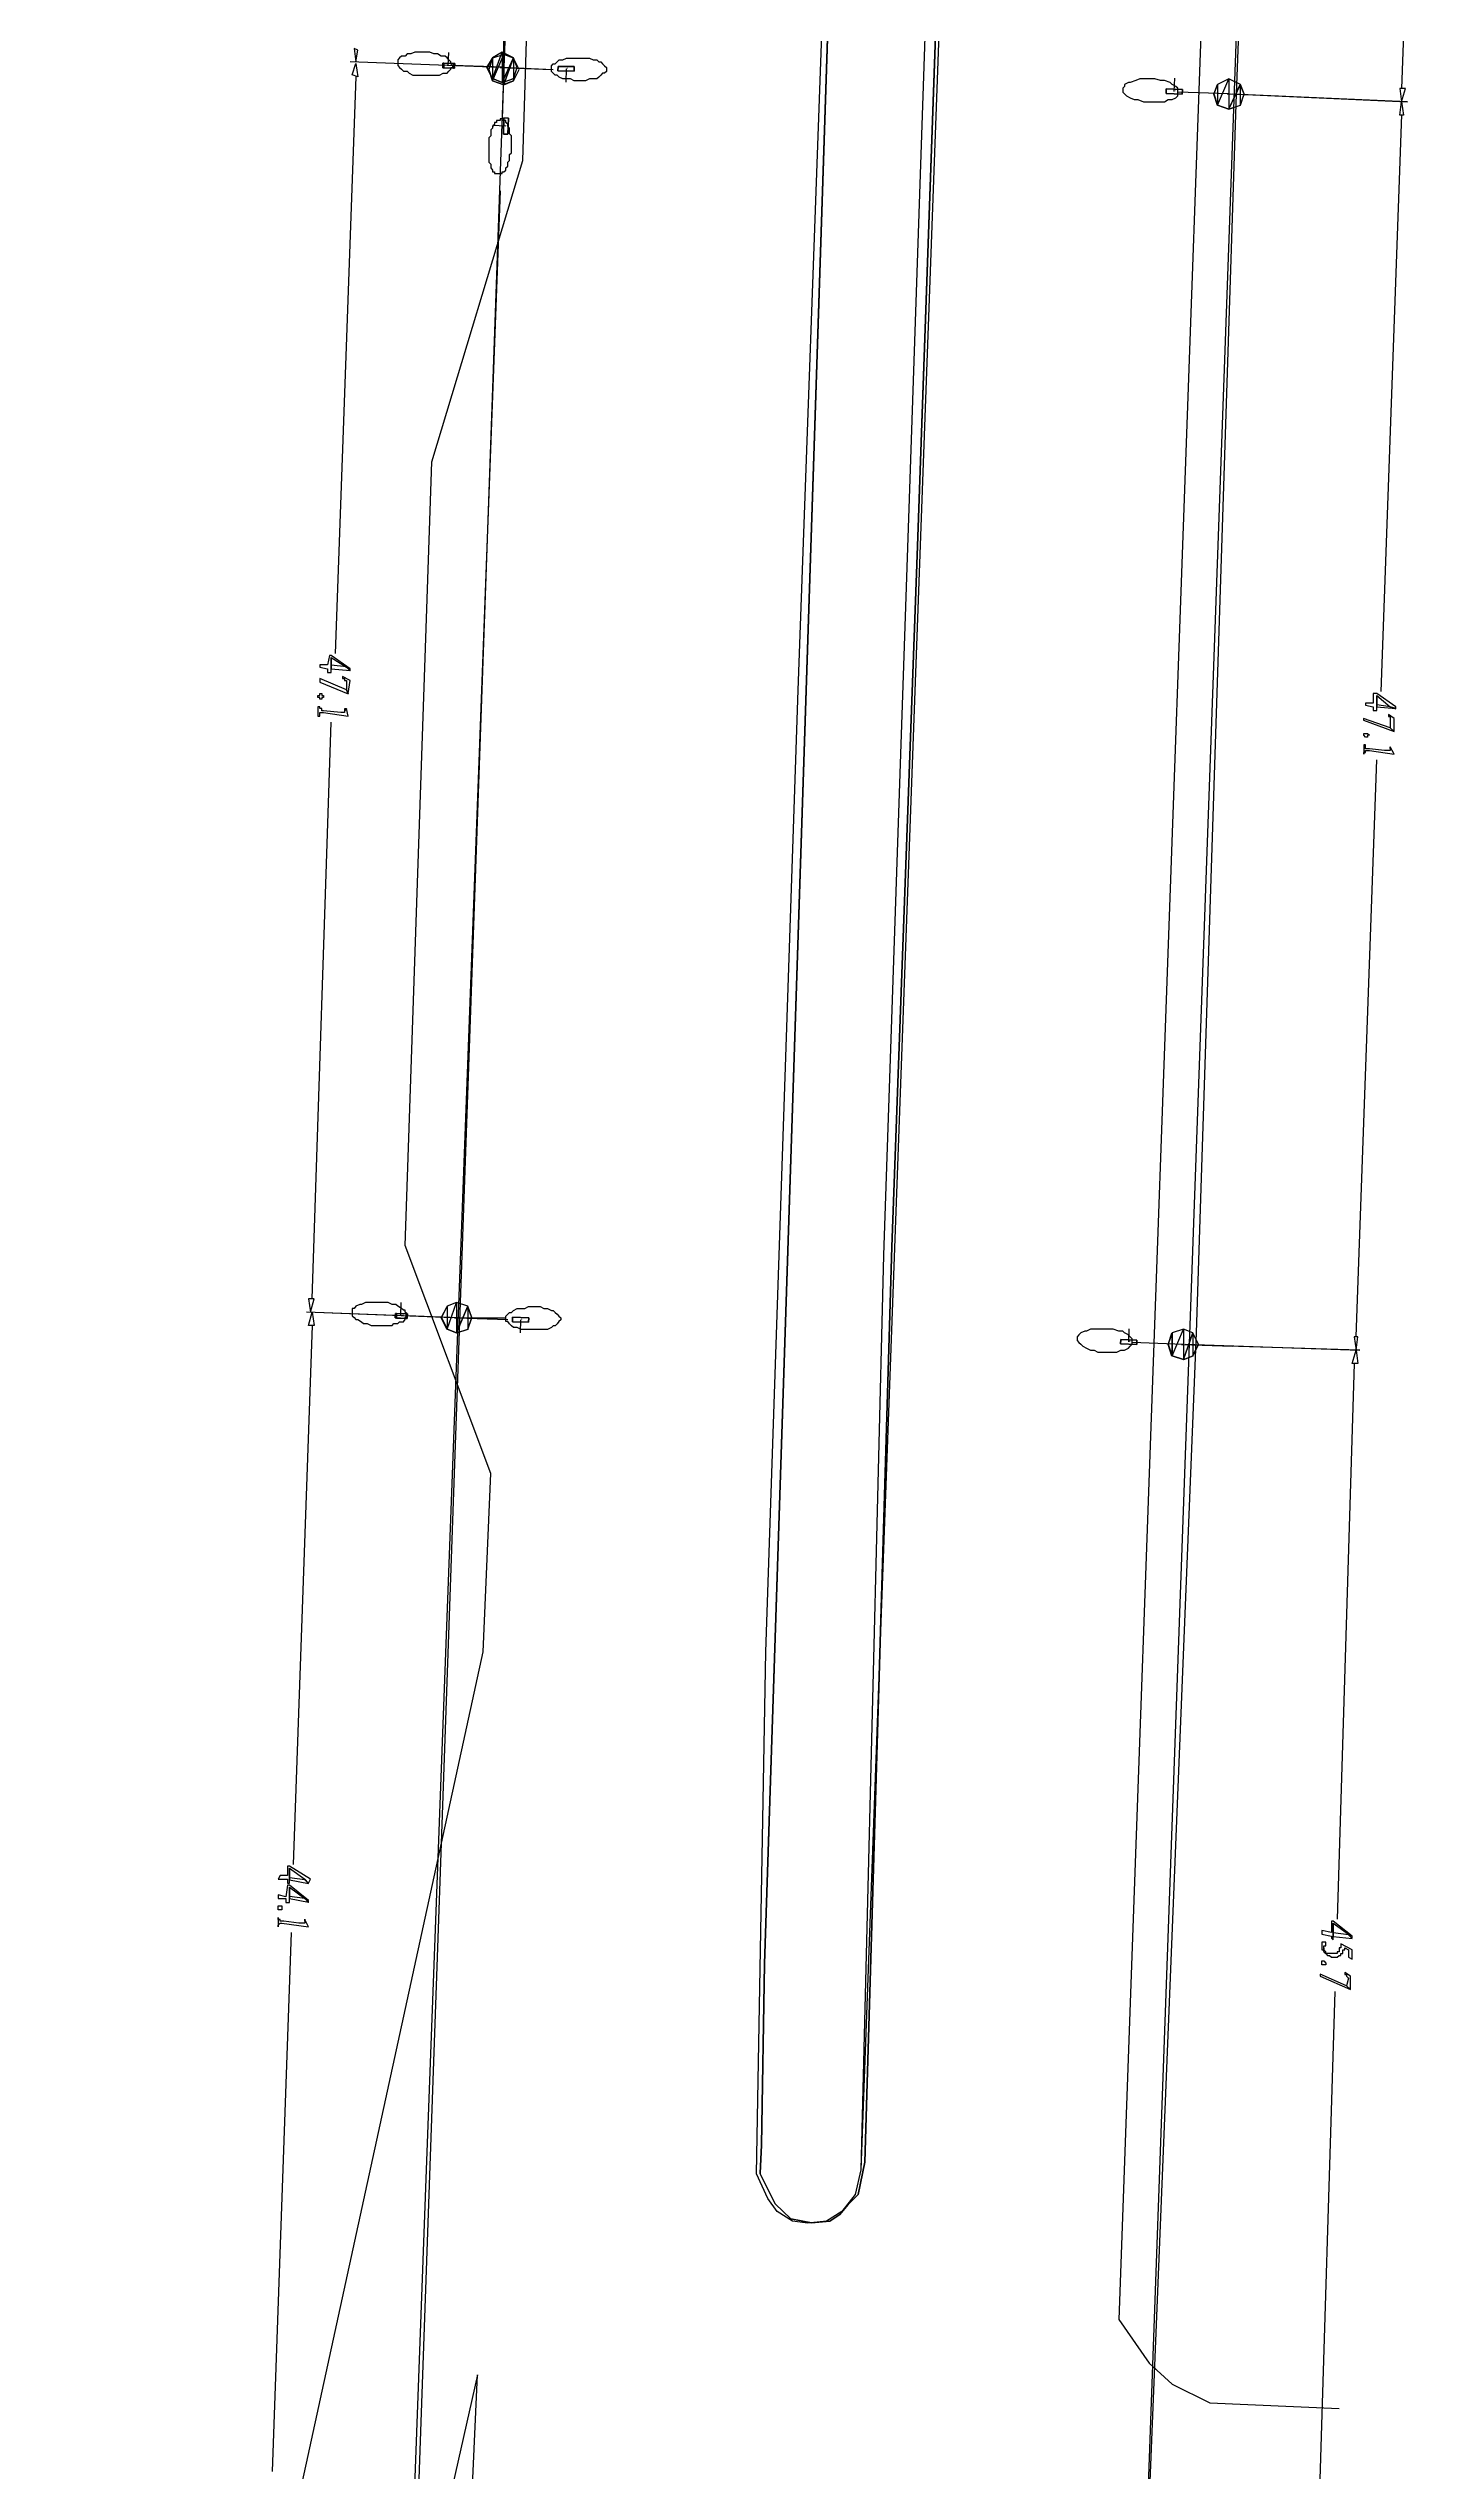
# Model space of a CAD drawing. Extents: x 212106 to 638151, y -1311344 to 1260505.
# Drawn here: x 289176 to 340889, y 162970 to 254186 of the extents above; entities that cross this region are included whole.
import ezdxf

# ---------------------------------------------------------------- set-up
doc = ezdxf.new("R2010")
doc.units = 0
doc.header["$MEASUREMENT"] = 0
for name, color, linetype in [('at_Entity', 7, 'Continuous'), ('DLXLUM01', 3, 'Continuous'), ('DLXLUM02', 6, 'Continuous'), ('DLXLUMEX', 2, 'Continuous'), ('DLXSCENE', 7, 'Continuous')]:
    doc.layers.add(name, color=color, linetype=linetype)

# ---------------------------------------------------------------- blocks, each defined once
blk = doc.blocks.new('*U124')
for p, q in [((-303, 91), (-307, -79)), ((-303, 91), (-307, -79)), ((-307, -79), (-303, 91)), ((-307, -79), (-303, 91)), ((307, 79), (-303, 91)), ((307, 79), (-303, 91)), ((-303, 91), (-303, 91)), ((-303, 91), (307, 79)), ((-303, 91), (-303, 91)), ((-303, 91), (307, 79)), ((303, -91), (307, 79)), ((303, -91), (307, 79)), ((307, 79), (303, -91)), ((307, 79), (303, -91)), ((307, 79), (307, 79)), ((307, 79), (307, 79)), ((-307, -79), (303, -91)), ((-307, -79), (303, -91)), ((303, -91), (-307, -79)), ((-307, -79), (-307, -79)), ((-307, -79), (-307, -79)), ((303, -91), (-307, -79)), ((303, -91), (303, -91)), ((303, -91), (303, -91))]:
    blk.add_line(p, q)
at = {"color": 1}
blk.add_line((0, 0), (-9, -500), dxfattribs=at)
at = {"layer": 'DLXLUMEX', "color": 7}
blk.add_text('1', height=100, dxfattribs=at).set_placement((0, 0))
blk = doc.blocks.new('*U125')
for p, q in [((-241, 93), (-246, -77)), ((-246, -77), (-241, 93)), ((-201, 92), (-241, 93)), ((168, 79), (-241, 93)), ((-241, 93), (-201, 92)), ((-241, 93), (168, 79)), ((-201, 92), (-207, -78)), ((-207, -78), (-201, 92)), ((207, 78), (-201, 92)), ((-201, 92), (207, 78)), ((162, -91), (168, 79)), ((168, 79), (162, -91)), ((207, 78), (168, 79)), ((168, 79), (207, 78)), ((201, -92), (207, 78)), ((207, 78), (201, -92)), ((-246, -77), (162, -91)), ((-207, -78), (-246, -77)), ((-246, -77), (-207, -78)), ((162, -91), (-246, -77)), ((-207, -78), (201, -92)), ((201, -92), (-207, -78)), ((162, -91), (201, -92)), ((201, -92), (162, -91))]:
    blk.add_line(p, q)
at = {"color": 1}
blk.add_line((-39, 1), (-22, 501), dxfattribs=at)
at = {"layer": 'DLXLUMEX', "color": 7}
blk.add_text('2', height=100, dxfattribs=at).set_placement((0, 0))
blk = doc.blocks.new('*U127')
at = {"color": 1}
blk.add_line((0, 0), (-500, 15), dxfattribs=at)
for p, q in [((-76, 307), (-94, -302)), ((-76, 307), (-94, -302)), ((-94, -302), (-76, 307)), ((-94, -302), (-76, 307)), ((94, 302), (-76, 307)), ((-76, 307), (-76, 307)), ((-76, 307), (-76, 307)), ((-76, 307), (94, 302)), ((94, 302), (-76, 307)), ((-76, 307), (94, 302)), ((76, -307), (94, 302)), ((76, -307), (94, 302)), ((94, 302), (76, -307)), ((94, 302), (76, -307)), ((94, 302), (94, 302)), ((94, 302), (94, 302)), ((-94, -302), (76, -307)), ((76, -307), (-94, -302)), ((-94, -302), (-94, -302)), ((-94, -302), (76, -307)), ((-94, -302), (-94, -302)), ((76, -307), (-94, -302)), ((76, -307), (76, -307)), ((76, -307), (76, -307))]:
    blk.add_line(p, q)
at = {"layer": 'DLXLUMEX', "color": 7}
blk.add_text('1', height=100, dxfattribs=at).set_placement((0, 0))
blk = doc.blocks.new('*U128')
for p, q in [((-302, 95), (-308, -75)), ((-302, 95), (-308, -75)), ((-308, -75), (-302, 95)), ((-308, -75), (-302, 95)), ((308, 75), (-302, 95)), ((308, 75), (-302, 95)), ((-302, 95), (-302, 95)), ((-302, 95), (308, 75)), ((-302, 95), (-302, 95)), ((-302, 95), (308, 75)), ((302, -95), (308, 75)), ((308, 75), (302, -95)), ((302, -95), (308, 75)), ((308, 75), (302, -95)), ((308, 75), (308, 75)), ((308, 75), (308, 75)), ((-308, -75), (302, -95)), ((-308, -75), (302, -95)), ((302, -95), (-308, -75)), ((-308, -75), (-308, -75)), ((-308, -75), (-308, -75)), ((302, -95), (-308, -75)), ((302, -95), (302, -95)), ((302, -95), (302, -95))]:
    blk.add_line(p, q)
at = {"color": 1}
blk.add_line((0, 0), (-16, -500), dxfattribs=at)
at = {"layer": 'DLXLUMEX', "color": 7}
blk.add_text('1', height=100, dxfattribs=at).set_placement((0, 0))
blk = doc.blocks.new('*U129')
for p, q in [((-241, 93), (-246, -77)), ((-246, -77), (-241, 93)), ((-201, 92), (-241, 93)), ((168, 79), (-241, 93)), ((-241, 93), (-201, 92)), ((-241, 93), (168, 79)), ((-201, 92), (-207, -78)), ((-207, -78), (-201, 92)), ((207, 78), (-201, 92)), ((-201, 92), (207, 78)), ((162, -91), (168, 79)), ((168, 79), (162, -91)), ((207, 78), (168, 79)), ((168, 79), (207, 78)), ((201, -92), (207, 78)), ((207, 78), (201, -92)), ((-246, -77), (162, -91)), ((-207, -78), (-246, -77)), ((-246, -77), (-207, -78)), ((162, -91), (-246, -77)), ((-207, -78), (201, -92)), ((201, -92), (-207, -78)), ((162, -91), (201, -92)), ((201, -92), (162, -91))]:
    blk.add_line(p, q)
at = {"color": 1}
blk.add_line((-39, 1), (-22, 501), dxfattribs=at)
at = {"layer": 'DLXLUMEX', "color": 7}
blk.add_text('2', height=100, dxfattribs=at).set_placement((0, 0))
blk = doc.blocks.new('*U169')
for p, q in [((-301, 97), (-308, -73)), ((-301, 97), (-308, -73)), ((-308, -73), (-301, 97)), ((-308, -73), (-301, 97)), ((308, 73), (-301, 97)), ((-301, 97), (-301, 97)), ((308, 73), (-301, 97)), ((-301, 97), (-301, 97)), ((-301, 97), (308, 73)), ((-301, 97), (308, 73)), ((301, -97), (308, 73)), ((301, -97), (308, 73)), ((308, 73), (301, -97)), ((308, 73), (301, -97)), ((308, 73), (308, 73)), ((308, 73), (308, 73)), ((-308, -73), (301, -97)), ((-308, -73), (301, -97)), ((301, -97), (-308, -73)), ((-308, -73), (-308, -73)), ((-308, -73), (-308, -73)), ((301, -97), (-308, -73)), ((301, -97), (301, -97)), ((301, -97), (301, -97))]:
    blk.add_line(p, q)
at = {"color": 1}
blk.add_line((0, 0), (20, 500), dxfattribs=at)
at = {"layer": 'DLXLUMEX', "color": 7}
blk.add_text('1', height=100, dxfattribs=at).set_placement((0, 0))
blk = doc.blocks.new('*U170')
for p, q in [((-301, 97), (-308, -73)), ((-301, 97), (-308, -73)), ((-308, -73), (-301, 97)), ((-308, -73), (-301, 97)), ((308, 73), (-301, 97)), ((-301, 97), (-301, 97)), ((308, 73), (-301, 97)), ((-301, 97), (-301, 97)), ((-301, 97), (308, 73)), ((-301, 97), (308, 73)), ((301, -97), (308, 73)), ((308, 73), (301, -97)), ((301, -97), (308, 73)), ((308, 73), (301, -97)), ((308, 73), (308, 73)), ((308, 73), (308, 73)), ((-308, -73), (301, -97)), ((-308, -73), (301, -97)), ((301, -97), (-308, -73)), ((-308, -73), (-308, -73)), ((-308, -73), (-308, -73)), ((301, -97), (-308, -73)), ((301, -97), (301, -97)), ((301, -97), (301, -97))]:
    blk.add_line(p, q)
at = {"color": 1}
blk.add_line((0, 0), (20, 500), dxfattribs=at)
at = {"layer": 'DLXLUMEX', "color": 7}
blk.add_text('1', height=100, dxfattribs=at).set_placement((0, 0))
blk = doc.blocks.new('*U97')
for p, q in [((-49825, 270950), (-51611, 224880)), ((-24040, 223882), (-22255, 269369)), ((-34138, 260821), (-36052, 206855)), ((-36052, 206855), (-34138, 260821)), ((-41806, 153491), (-39368, 228134)), ((-39368, 228134), (-41806, 153491)), ((-51611, 224880), (-53253, 178380)), ((-25540, 177237), (-24040, 223882)), ((-36052, 206855), (-37006, 180478)), ((-37006, 180478), (-36052, 206855)), ((-37006, 180478), (-38029, 146020)), ((-38029, 146020), (-37006, 180478)), ((-53253, 178380), (-54825, 133734)), ((-27399, 131158), (-25540, 177237)), ((-41915, 146656), (-41806, 153491)), ((-41806, 153491), (-41915, 146656)), ((-41970, 145613), (-41915, 146656)), ((-41915, 146656), (-41970, 145613)), ((-38029, 146020), (-38280, 144800)), ((-38280, 144800), (-38029, 146020)), ((-41970, 145582), (-41970, 145613)), ((-41970, 145613), (-41970, 145582)), ((-41407, 144456), (-41970, 145582)), ((-41970, 145582), (-41407, 144456)), ((-40813, 143893), (-41407, 144456)), ((-41407, 144456), (-40813, 143893)), ((-38655, 144425), (-38968, 144049)), ((-38968, 144049), (-38655, 144425)), ((-38280, 144800), (-38655, 144425)), ((-38655, 144425), (-38280, 144800)), ((-40031, 143736), (-40813, 143893)), ((-40813, 143893), (-40031, 143736)), ((-39343, 143799), (-40031, 143736)), ((-40031, 143736), (-39343, 143799)), ((-38968, 144049), (-39343, 143799)), ((-39343, 143799), (-38968, 144049))]:
    blk.add_line(p, q)

msp = doc.modelspace()

# ---------------------------------------------------------------- linework, layer by layer
at = {"layer": 'at_Entity', "color": 0}
for p, q in [((330674, 473251), (319746, 174332)), ((307033, 249971), (308390, 294398)), ((322960, 278390), (320603, 208755)), ((340104, 252684), (340889, 273615)), ((333103, 270265), (330032, 184832)), ((317388, 230035), (318817, 269682)), ((306318, 253252), (306318, 255257)), ((306175, 253472), (300532, 253685)), ((306176, 253475), (300532, 253682)), ((300604, 253190), (300748, 253615)), ((300819, 254119), (300676, 254186)), ((300676, 254186), (300747, 253682)), ((300747, 253682), (300819, 254119)), ((300748, 253615), (300818, 253112)), ((302390, 253833), (302318, 253755)), ((302318, 253755), (302318, 253688)), ((302318, 253688), (302318, 253621)), ((302318, 253621), (302318, 253542)), ((302318, 253621), (302318, 253621)), ((302462, 253900), (302390, 253833)), ((302605, 253900), (302462, 253900)), ((302675, 253979), (302605, 253900)), ((302819, 253979), (302675, 253979)), ((302962, 254046), (302819, 253979)), ((303104, 254046), (302962, 254046)), ((303247, 254046), (303104, 254046)), ((303391, 254046), (303247, 254046)), ((303533, 254046), (303391, 254046)), ((303676, 253979), (303533, 254046)), ((303818, 253979), (303676, 253979)), ((303961, 253900), (303818, 253979)), ((304105, 253900), (303961, 253900)), ((304175, 253833), (304105, 253900)), ((304247, 253755), (304175, 253833)), ((304319, 253688), (304247, 253755)), ((304319, 253621), (304319, 253688)), ((304390, 253542), (304319, 253621)), ((305675, 253467), (305889, 253825)), ((305675, 253467), (305889, 253825)), ((305890, 253833), (305676, 253475)), ((305890, 253833), (305676, 253475)), ((305890, 253833), (305676, 253475)), ((305890, 253833), (305676, 253475)), ((305746, 253399), (305889, 253825)), ((305746, 253399), (305889, 253825)), ((305889, 253819), (305746, 253394)), ((305889, 253819), (305746, 253394)), ((305889, 253819), (305746, 253394)), ((305889, 253819), (305746, 253394)), ((306318, 253964), (305889, 253819)), ((306318, 253964), (305889, 253819)), ((305889, 252968), (306318, 253964)), ((305889, 252968), (306318, 253964)), ((306318, 253964), (305889, 253819)), ((306318, 253964), (305889, 253819)), ((306318, 253964), (305889, 253819)), ((305889, 252968), (306318, 253964)), ((305889, 252968), (306318, 253964)), ((306318, 253964), (305889, 253819)), ((305889, 253825), (305889, 253041)), ((305889, 253825), (305889, 253041)), ((305889, 253825), (305889, 252963)), ((305889, 253825), (305889, 252963)), ((305889, 253819), (305889, 252968)), ((305889, 253819), (305889, 252968)), ((306247, 254046), (305890, 253833)), ((306247, 254046), (305890, 253833)), ((305890, 253050), (306247, 254046)), ((305890, 253050), (306247, 254046)), ((306247, 254046), (305890, 253833)), ((306247, 254046), (305890, 253833)), ((306247, 254046), (305890, 253833)), ((305890, 253050), (306247, 254046)), ((305890, 253050), (306247, 254046)), ((306247, 254046), (305890, 253833)), ((305890, 253833), (305890, 253050)), ((305890, 253833), (305890, 253050)), ((306246, 252896), (306675, 253825)), ((306246, 252896), (306675, 253825)), ((306676, 253833), (306247, 254046)), ((306676, 253833), (306247, 254046)), ((306247, 254046), (306247, 252904)), ((306247, 254046), (306247, 252904)), ((306676, 253833), (306247, 254046)), ((306676, 253833), (306247, 254046)), ((306676, 253833), (306247, 254046)), ((306247, 254046), (306247, 252904)), ((306247, 254046), (306247, 252904)), ((306676, 253833), (306247, 254046)), ((306247, 252904), (306676, 253833)), ((306247, 252904), (306676, 253833)), ((306675, 253819), (306318, 253964)), ((306675, 253819), (306318, 253964)), ((306318, 253964), (306318, 252823)), ((306318, 253964), (306318, 252823)), ((306675, 253819), (306318, 253964)), ((306675, 253819), (306318, 253964)), ((306675, 253819), (306318, 253964)), ((306318, 253964), (306318, 252823)), ((306318, 253964), (306318, 252823)), ((306675, 253819), (306318, 253964)), ((306318, 252829), (306675, 253825)), ((306318, 252829), (306675, 253825)), ((306318, 252823), (306675, 253819)), ((306318, 252823), (306675, 253819)), ((306818, 253467), (306675, 253825)), ((306675, 253825), (306675, 253041)), ((306675, 253825), (306675, 253041)), ((306818, 253467), (306675, 253825)), ((306675, 253825), (306675, 253041)), ((306675, 253825), (306675, 253041)), ((306889, 253399), (306675, 253825)), ((306675, 253825), (306675, 252963)), ((306675, 253825), (306675, 252963)), ((306889, 253399), (306675, 253825)), ((306675, 253825), (306675, 252963)), ((306675, 253825), (306675, 252963)), ((306888, 253394), (306675, 253819)), ((306888, 253394), (306675, 253819)), ((306888, 253394), (306675, 253819)), ((306888, 253394), (306675, 253819)), ((306819, 253475), (306676, 253833)), ((306819, 253475), (306676, 253833)), ((306819, 253475), (306676, 253833)), ((306819, 253475), (306676, 253833)), ((308103, 253534), (308175, 253612)), ((308175, 253612), (308246, 253612)), ((308246, 253612), (308318, 253679)), ((308318, 253679), (308390, 253758)), ((308390, 253758), (308532, 253758)), ((308532, 253758), (308675, 253825)), ((308675, 253825), (308818, 253825)), ((308818, 253825), (308960, 253825)), ((308960, 253825), (309104, 253825)), ((309104, 253825), (309247, 253825)), ((309247, 253825), (309389, 253825)), ((309389, 253825), (309532, 253825)), ((309532, 253825), (309674, 253758)), ((309674, 253758), (309818, 253758)), ((309818, 253758), (309889, 253679)), ((309889, 253679), (309961, 253679)), ((309961, 253679), (310032, 253612)), ((310032, 253612), (310103, 253534)), ((300747, 253114), (299962, 231404)), ((300818, 253112), (300604, 253190)), ((302318, 253542), (302390, 253475)), ((302390, 253475), (302462, 253408)), ((302462, 253408), (302533, 253330)), ((302533, 253330), (302675, 253330)), ((302675, 253330), (302747, 253262)), ((302747, 253262), (302890, 253184)), ((302890, 253184), (303032, 253184)), ((303032, 253184), (303176, 253184)), ((303176, 253184), (303319, 253184)), ((303319, 253184), (303533, 253184)), ((303533, 253184), (303676, 253184)), ((303676, 253184), (303818, 253184)), ((303818, 253184), (303890, 253184)), ((303890, 253184), (304033, 253262)), ((304033, 253262), (304175, 253262)), ((304175, 253262), (304247, 253330)), ((304247, 253330), (304319, 253408)), ((304319, 253408), (304319, 253475)), ((304319, 253475), (304390, 253475)), ((306318, 253478), (304390, 253545)), ((304390, 253475), (304390, 253542)), ((305889, 253041), (305675, 253467)), ((305889, 253041), (305675, 253467)), ((305676, 253475), (305890, 253050)), ((305676, 253475), (305890, 253050)), ((305676, 253475), (305890, 253050)), ((305676, 253475), (305890, 253050)), ((305889, 252963), (305746, 253399)), ((305889, 252963), (305746, 253399)), ((305746, 253394), (305889, 252968)), ((305746, 253394), (305889, 252968)), ((305746, 253394), (305889, 252968)), ((305746, 253394), (305889, 252968)), ((305889, 252968), (306318, 252823)), ((306318, 252823), (305889, 252968)), ((305889, 252968), (306318, 252823)), ((305889, 252968), (306318, 252823)), ((306318, 252823), (305889, 252968)), ((305889, 252968), (306318, 252823)), ((305890, 253050), (306247, 252904)), ((306247, 252904), (305890, 253050)), ((305890, 253050), (306247, 252904)), ((305890, 253050), (306247, 252904)), ((306247, 252904), (305890, 253050)), ((305890, 253050), (306247, 252904)), ((306174, 253464), (308103, 253397)), ((306317, 253464), (306246, 251539)), ((306675, 253041), (306246, 252896)), ((306675, 253041), (306246, 252896)), ((306247, 253478), (308176, 253400)), ((306247, 252904), (306676, 253050)), ((306247, 252904), (306676, 253050)), ((306247, 252904), (306676, 253050)), ((306247, 252904), (306676, 253050)), ((306247, 252904), (306247, 252904)), ((306247, 252904), (306247, 252904)), ((306247, 252904), (306247, 252904)), ((306318, 252823), (306675, 252968)), ((306318, 252823), (306675, 252968)), ((306318, 252823), (306675, 252968)), ((306318, 252823), (306675, 252968)), ((306675, 252963), (306318, 252829)), ((306675, 252963), (306318, 252829)), ((306318, 252823), (306318, 252823)), ((306318, 252823), (306318, 252823)), ((306318, 252823), (306318, 252823)), ((306675, 253041), (306818, 253467)), ((306675, 253041), (306818, 253467)), ((306675, 252963), (306889, 253399)), ((306675, 252963), (306889, 253399)), ((306675, 252968), (306888, 253394)), ((306675, 252968), (306888, 253394)), ((306675, 252968), (306888, 253394)), ((306675, 252968), (306888, 253394)), ((306676, 253050), (306819, 253475)), ((306676, 253050), (306819, 253475)), ((306676, 253050), (306819, 253475)), ((306676, 253050), (306819, 253475)), ((308103, 253467), (308103, 253534)), ((308103, 253399), (308103, 253467)), ((308103, 253321), (308103, 253399)), ((308175, 253254), (308103, 253321)), ((308246, 253187), (308175, 253254)), ((308318, 253187), (308246, 253187)), ((308390, 253109), (308318, 253187)), ((308532, 253041), (308390, 253109)), ((308675, 253041), (308532, 253041)), ((308818, 253041), (308675, 253041)), ((308960, 252963), (308818, 253041)), ((309104, 252963), (308960, 252963)), ((309247, 252963), (309104, 252963)), ((309389, 252963), (309247, 252963)), ((309532, 253041), (309389, 252963)), ((309674, 253041), (309532, 253041)), ((309818, 253041), (309674, 253041)), ((309889, 253109), (309818, 253041)), ((309961, 253187), (309889, 253109)), ((310032, 253254), (309961, 253187)), ((310103, 253254), (310032, 253254)), ((310103, 253534), (310175, 253467)), ((310175, 253321), (310103, 253254)), ((310175, 253467), (310175, 253399)), ((310175, 253399), (310175, 253321)), ((310175, 253399), (310175, 253399)), ((329674, 252754), (329604, 252687)), ((329604, 252687), (329604, 252541)), ((329604, 252687), (329604, 252687)), ((329818, 252899), (329674, 252832)), ((329674, 252832), (329674, 252754)), ((329889, 252899), (329818, 252899)), ((330103, 252978), (329889, 252899)), ((330246, 253045), (330103, 252978)), ((330461, 253045), (330246, 253045)), ((330603, 253045), (330461, 253045)), ((330818, 253045), (330603, 253045)), ((331031, 252978), (330818, 253045)), ((331175, 252978), (331031, 252978)), ((331389, 252899), (331175, 252978)), ((331461, 252832), (331389, 252899)), ((331603, 252754), (331461, 252832)), ((331675, 252687), (331603, 252754)), ((331675, 252620), (331675, 252687)), ((333031, 252466), (333174, 252824)), ((333031, 252466), (333174, 252824)), ((333175, 252832), (333032, 252474)), ((333175, 252832), (333032, 252474)), ((333175, 252832), (333032, 252474)), ((333175, 252832), (333032, 252474)), ((333174, 252824), (333174, 252041)), ((333174, 252824), (333174, 252041)), ((333603, 253045), (333175, 252832)), ((333603, 253045), (333175, 252832)), ((333175, 252049), (333603, 253045)), ((333175, 252049), (333603, 253045)), ((333603, 253045), (333175, 252832)), ((333603, 253045), (333175, 252832)), ((333603, 253045), (333175, 252832)), ((333175, 252049), (333603, 253045)), ((333175, 252049), (333603, 253045)), ((333603, 253045), (333175, 252832)), ((333175, 252832), (333175, 252049)), ((333175, 252832), (333175, 252049)), ((334032, 252832), (333603, 253045)), ((334032, 252832), (333603, 253045)), ((333603, 253045), (333603, 251904)), ((333603, 253045), (333603, 251904)), ((334032, 252832), (333603, 253045)), ((334032, 252832), (333603, 253045)), ((334032, 252832), (333603, 253045)), ((333603, 253045), (333603, 251904)), ((333603, 253045), (333603, 251904)), ((334032, 252832), (333603, 253045)), ((333603, 251904), (334032, 252832)), ((333603, 251904), (334032, 252832)), ((333603, 251895), (334031, 252824)), ((333603, 251895), (334031, 252824)), ((334174, 252466), (334031, 252824)), ((334031, 252824), (334031, 252041)), ((334031, 252824), (334031, 252041)), ((334174, 252466), (334031, 252824)), ((334031, 252824), (334031, 252041)), ((334031, 252824), (334031, 252041)), ((334175, 252474), (334032, 252832)), ((334175, 252474), (334032, 252832)), ((334175, 252474), (334032, 252832)), ((334175, 252474), (334032, 252832)), ((340246, 252684), (340031, 252684)), ((340031, 252684), (340102, 252181)), ((340102, 252181), (340246, 252684)), ((329604, 252541), (329674, 252474)), ((329674, 252474), (329746, 252407)), ((329746, 252407), (329889, 252329)), ((329889, 252329), (330032, 252262)), ((330032, 252262), (330175, 252262)), ((330175, 252262), (330389, 252183)), ((330389, 252183), (330603, 252183)), ((330603, 252183), (330818, 252183)), ((330818, 252183), (330961, 252183)), ((330961, 252183), (331175, 252183)), ((331175, 252183), (331318, 252262)), ((331318, 252262), (331461, 252262)), ((331461, 252262), (331603, 252329)), ((331603, 252329), (331675, 252407)), ((331675, 252474), (331675, 252620)), ((333603, 252477), (331675, 252544)), ((331675, 252407), (331675, 252474)), ((333174, 252041), (333031, 252466)), ((333174, 252041), (333031, 252466)), ((333032, 252474), (333175, 252049)), ((333032, 252474), (333175, 252049)), ((333032, 252474), (333175, 252049)), ((333032, 252474), (333175, 252049)), ((333175, 252049), (333603, 251904)), ((333603, 251904), (333175, 252049)), ((333175, 252049), (333603, 251904)), ((333175, 252049), (333603, 251904)), ((333603, 251904), (333175, 252049)), ((333175, 252049), (333603, 251904)), ((333532, 252477), (335460, 252399)), ((333603, 251904), (334032, 252049)), ((333603, 251904), (334032, 252049)), ((333603, 251904), (334032, 252049)), ((333603, 251904), (334032, 252049)), ((334031, 252041), (333603, 251895)), ((334031, 252041), (333603, 251895)), ((333603, 251904), (333603, 251904)), ((333603, 251904), (333603, 251904)), ((333603, 251904), (333603, 251904)), ((333675, 252474), (340317, 252183)), ((333746, 252478), (340318, 252191)), ((334031, 252041), (334174, 252466)), ((334031, 252041), (334174, 252466)), ((334032, 252049), (334175, 252474)), ((334032, 252049), (334175, 252474)), ((334032, 252049), (334175, 252474)), ((334032, 252049), (334175, 252474)), ((340031, 251680), (340103, 252183)), ((340103, 252183), (340174, 251680)), ((305818, 250895), (305747, 250827)), ((305890, 251185), (305818, 251118)), ((305818, 251118), (305818, 251040)), ((305818, 251040), (305818, 250895)), ((305961, 251330), (305890, 251252)), ((305890, 251252), (305890, 251185)), ((306033, 251398), (305961, 251398)), ((305961, 251398), (305961, 251330)), ((306104, 251476), (306033, 251476)), ((306033, 251476), (306033, 251398)), ((306175, 251476), (306104, 251476)), ((306246, 251543), (306175, 251543)), ((306175, 251543), (306175, 251476)), ((306246, 251476), (306246, 251543)), ((306318, 251476), (306246, 251476)), ((306390, 251476), (306318, 251476)), ((306390, 251398), (306390, 251476)), ((306461, 251330), (306390, 251398)), ((306461, 251252), (306461, 251330)), ((306533, 251185), (306461, 251252)), ((306533, 251118), (306533, 251185)), ((306533, 251040), (306533, 251118)), ((306533, 250973), (306533, 251040)), ((306604, 250895), (306533, 250973)), ((306604, 250760), (306604, 250895)), ((340103, 251691), (339317, 229973)), ((340174, 251680), (340031, 251680)), ((303604, 238622), (307033, 249971)), ((305747, 250827), (305747, 250760)), ((305747, 250760), (305747, 250615)), ((305747, 250615), (305747, 250548)), ((305747, 250548), (305747, 250403)), ((305747, 250403), (305747, 250324)), ((305747, 250324), (305747, 250190)), ((305747, 250190), (305747, 250112)), ((305747, 250112), (305747, 250045)), ((305747, 250045), (305747, 249900)), ((306461, 249900), (306533, 249967)), ((306533, 250190), (306604, 250257)), ((306533, 250045), (306533, 250190)), ((306533, 249967), (306533, 250045)), ((306604, 250682), (306604, 250760)), ((306604, 250615), (306604, 250682)), ((306604, 250470), (306604, 250615)), ((306604, 250403), (306604, 250470)), ((306604, 250257), (306604, 250403)), ((305747, 249900), (305818, 249833)), ((305818, 249833), (305818, 249754)), ((305818, 249754), (305818, 249687)), ((305818, 249687), (305890, 249609)), ((305890, 249609), (305890, 249542)), ((305890, 249542), (305961, 249542)), ((305961, 249542), (305961, 249475)), ((305961, 249475), (306033, 249475)), ((306033, 249475), (306104, 249475)), ((306104, 249475), (306175, 249475)), ((306104, 249475), (306104, 249475)), ((306175, 249475), (306246, 249475)), ((306246, 249475), (306246, 249542)), ((306246, 249542), (306318, 249542)), ((306318, 249542), (306390, 249609)), ((306390, 249687), (306461, 249754)), ((306390, 249609), (306390, 249687)), ((306461, 249833), (306461, 249900)), ((306461, 249754), (306461, 249833)), ((302604, 209121), (303604, 238622)), ((299676, 230978), (299390, 230978)), ((299390, 230978), (299390, 230900)), ((299390, 230900), (299676, 230834)), ((299748, 231331), (299676, 230978)), ((299676, 230834), (299676, 230690)), ((299818, 231331), (299748, 231331)), ((300533, 230834), (299818, 231331)), ((299818, 230834), (299818, 231265)), ((299818, 231265), (300390, 230900)), ((299818, 230974), (299818, 231262)), ((299818, 231262), (299818, 230831)), ((300390, 230908), (299818, 230974)), ((299818, 230690), (299818, 230834)), ((299818, 230831), (300534, 230764)), ((300534, 230764), (300390, 230908)), ((300390, 230900), (300533, 230757)), ((300533, 230757), (300533, 230834)), ((300389, 230039), (299389, 230470)), ((299389, 230470), (299389, 230326)), ((299389, 230326), (300461, 229895)), ((299390, 229833), (299390, 229899)), ((299390, 229899), (299462, 229899)), ((299462, 229899), (299462, 229833)), ((299676, 230690), (299818, 230690)), ((300533, 230396), (300247, 230540)), ((300247, 230540), (300247, 230540)), ((300247, 230540), (300247, 230474)), ((300247, 230474), (300318, 230474)), ((300318, 230474), (300318, 230474)), ((300318, 230474), (300318, 230396)), ((300318, 230396), (300318, 230396)), ((300318, 230396), (300318, 230396)), ((300318, 230396), (300389, 230396)), ((300389, 230396), (300389, 230330)), ((300389, 230330), (300389, 230330)), ((300389, 230330), (300389, 230253)), ((300389, 230253), (300389, 230043)), ((300389, 230043), (300461, 229899)), ((300461, 229895), (300389, 230039)), ((300461, 229899), (300533, 230396)), ((300461, 229899), (300461, 229899)), ((316174, 193825), (317388, 230035)), ((339174, 229899), (339032, 229899)), ((339032, 229899), (339032, 229546)), ((339889, 229402), (339174, 229899)), ((299318, 229756), (299318, 229833)), ((299318, 229833), (299318, 229833)), ((299318, 229833), (299390, 229833)), ((299390, 229756), (299318, 229756)), ((299318, 229756), (299318, 229756)), ((299390, 229399), (299318, 229399)), ((299318, 229399), (299318, 229045)), ((299318, 229045), (299390, 229045)), ((299390, 229833), (299390, 229833)), ((299390, 229833), (299390, 229833)), ((299390, 229690), (299390, 229756)), ((299390, 229756), (299390, 229756)), ((299462, 229690), (299390, 229690)), ((299390, 229690), (299390, 229690)), ((299390, 229333), (299390, 229399)), ((299390, 229399), (299390, 229399)), ((299461, 229333), (299390, 229333)), ((299390, 229333), (299390, 229333)), ((299390, 229333), (299390, 229333)), ((299390, 229333), (299390, 229333)), ((299390, 229333), (299390, 229333)), ((299390, 229112), (299390, 229189)), ((299390, 229189), (299390, 229189)), ((299390, 229189), (299390, 229189)), ((299390, 229189), (299390, 229189)), ((299390, 229189), (299461, 229189)), ((299390, 229045), (299390, 229112)), ((299390, 229112), (299390, 229112)), ((299390, 229045), (299390, 229045)), ((299461, 229255), (299461, 229333)), ((299532, 229255), (299461, 229255)), ((299461, 229189), (299461, 229189)), ((299461, 229189), (299532, 229189)), ((299462, 229833), (299462, 229833)), ((299462, 229833), (299462, 229833)), ((299462, 229833), (299532, 229833)), ((299532, 229756), (299462, 229756)), ((299462, 229756), (299462, 229756)), ((299462, 229756), (299462, 229690)), ((299462, 229690), (299462, 229690)), ((299532, 229833), (299532, 229756)), ((299532, 229756), (299532, 229756)), ((299532, 229756), (299532, 229756)), ((299532, 229756), (299532, 229756)), ((300175, 229189), (299532, 229255)), ((299532, 229255), (299532, 229255)), ((299532, 229189), (300461, 229045)), ((300247, 229189), (300175, 229189)), ((300175, 229189), (300175, 229189)), ((300319, 229189), (300247, 229189)), ((300247, 229189), (300247, 229189)), ((300389, 229333), (300319, 229255)), ((300389, 229329), (300319, 229329)), ((300319, 229329), (300319, 229263)), ((300319, 229263), (300389, 229329)), ((300319, 229263), (300319, 229263)), ((300319, 229263), (300319, 229263)), ((300319, 229255), (300319, 229255)), ((300319, 229255), (300319, 229189)), ((300319, 229189), (300319, 229189)), ((300319, 229189), (300319, 229189)), ((300319, 229189), (300319, 229189)), ((300461, 229045), (300389, 229333)), ((339674, 228615), (338673, 228968)), ((338673, 228968), (338673, 228902)), ((339032, 229546), (338746, 229546)), ((338746, 229546), (338746, 229469)), ((338746, 229469), (339032, 229402)), ((339032, 229402), (339032, 229259)), ((339032, 229259), (339174, 229259)), ((339174, 229402), (339174, 229833)), ((339174, 229833), (339674, 229402)), ((339174, 229476), (339174, 229830)), ((339174, 229830), (339174, 229399)), ((339674, 229399), (339174, 229476)), ((339174, 229259), (339174, 229402)), ((339174, 229399), (339889, 229333)), ((339817, 228964), (339602, 229108)), ((339602, 229108), (339602, 229108)), ((339602, 229108), (339602, 229042)), ((339602, 229042), (339602, 229042)), ((339602, 229042), (339673, 229042)), ((339673, 229042), (339673, 228964)), ((339673, 228964), (339673, 228964)), ((339673, 228964), (339673, 228964)), ((339673, 228964), (339673, 228964)), ((339673, 228964), (339673, 228898)), ((339674, 229402), (339889, 229325)), ((339889, 229333), (339674, 229399)), ((339817, 228467), (339817, 228964)), ((339889, 229325), (339889, 229402)), ((299104, 207119), (299818, 228830)), ((338673, 228902), (339817, 228471)), ((338674, 228331), (338674, 228398)), ((338674, 228398), (338674, 228398)), ((338674, 228398), (338674, 228398)), ((338674, 228398), (338745, 228398)), ((338745, 228254), (338674, 228331)), ((338674, 228331), (338674, 228331)), ((338674, 228331), (338674, 228331)), ((338674, 228331), (338674, 228331)), ((338674, 228331), (338674, 228331)), ((338745, 228398), (338745, 228398)), ((338745, 228398), (338745, 228398)), ((338745, 228398), (338817, 228398)), ((338817, 228254), (338745, 228254)), ((338745, 228254), (338745, 228254)), ((338745, 228254), (338745, 228254)), ((338817, 228398), (338817, 228398)), ((338817, 228398), (338817, 228398)), ((338817, 228398), (338817, 228398)), ((338817, 228398), (338889, 228331)), ((338889, 228331), (338817, 228331)), ((338817, 228331), (338817, 228254)), ((338817, 228254), (338817, 228254)), ((338817, 228254), (338817, 228254)), ((338889, 228331), (338889, 228331)), ((338889, 228331), (338889, 228331)), ((338889, 228331), (338889, 228331)), ((339673, 228898), (339673, 228898)), ((339673, 228898), (339673, 228821)), ((339673, 228821), (339673, 228611)), ((339673, 228611), (339817, 228467)), ((339817, 228471), (339674, 228615)), ((339817, 228467), (339817, 228467)), ((338389, 205693), (339175, 227401)), ((338745, 227967), (338674, 227967)), ((338674, 227967), (338674, 227614)), ((338674, 227614), (338674, 227680)), ((338674, 227680), (338674, 227680)), ((338674, 227680), (338745, 227680)), ((338674, 227614), (338674, 227614)), ((338674, 227614), (338674, 227614)), ((338745, 227901), (338745, 227967)), ((338745, 227967), (338745, 227967)), ((338745, 227823), (338745, 227901)), ((338745, 227901), (338745, 227901)), ((338745, 227901), (338745, 227901)), ((338745, 227901), (338745, 227901)), ((338745, 227901), (338745, 227901)), ((338816, 227823), (338745, 227823)), ((338745, 227680), (338745, 227757)), ((338745, 227757), (338745, 227757)), ((338745, 227757), (338745, 227757)), ((338745, 227757), (338816, 227757)), ((338888, 227823), (338816, 227823)), ((338816, 227823), (338816, 227823)), ((338816, 227757), (338816, 227757)), ((338816, 227757), (338888, 227757)), ((339459, 227757), (338888, 227823)), ((338888, 227757), (339817, 227614)), ((339531, 227757), (339459, 227757)), ((339603, 227757), (339531, 227757)), ((339673, 227757), (339603, 227757)), ((339603, 227757), (339603, 227757)), ((339603, 227757), (339603, 227757)), ((339603, 227757), (339603, 227757)), ((339817, 227614), (339673, 227901)), ((339673, 227901), (339673, 227823)), ((339673, 227823), (339673, 227823)), ((339673, 227823), (339673, 227757)), ((339673, 227757), (339673, 227757)), ((339674, 227897), (339674, 227831)), ((339674, 227831), (339674, 227897)), ((339674, 227831), (339674, 227831)), ((339674, 227831), (339674, 227831)), ((305819, 200543), (302604, 209121)), ((320603, 208755), (319746, 174327)), ((299176, 207115), (298961, 207115)), ((298961, 207115), (299033, 206613)), ((299033, 206613), (299176, 207115)), ((304532, 206403), (298890, 206616)), ((304389, 206396), (298890, 206614)), ((298961, 206113), (299104, 206614)), ((299104, 206614), (299176, 206113)), ((300676, 206757), (300604, 206757)), ((300604, 206757), (300604, 206692)), ((300604, 206692), (300604, 206616)), ((300604, 206616), (300604, 206550)), ((300604, 206616), (300604, 206616)), ((300604, 206550), (300604, 206474)), ((300604, 206474), (300676, 206408)), ((300747, 206834), (300676, 206757)), ((300676, 206408), (300747, 206332)), ((300890, 206899), (300747, 206834)), ((300747, 206332), (300819, 206332)), ((300819, 206332), (300962, 206256)), ((300962, 206899), (300890, 206899)), ((301105, 206975), (300962, 206899)), ((300962, 206256), (301033, 206190)), ((301033, 206190), (301176, 206190)), ((301248, 206975), (301105, 206975)), ((301176, 206190), (301319, 206114)), ((301391, 206975), (301248, 206975)), ((301533, 206975), (301391, 206975)), ((301676, 206975), (301533, 206975)), ((301819, 206975), (301676, 206975)), ((301962, 206975), (301819, 206975)), ((302105, 206899), (301962, 206975)), ((302248, 206899), (302105, 206899)), ((302105, 206114), (302176, 206190)), ((302176, 206190), (302319, 206190)), ((302319, 206834), (302248, 206899)), ((302461, 206757), (302319, 206834)), ((302319, 206190), (302391, 206256)), ((302391, 206256), (302533, 206256)), ((302533, 206692), (302461, 206757)), ((302604, 206692), (302533, 206692)), ((302533, 206256), (302604, 206332)), ((302604, 206616), (302604, 206692)), ((302676, 206550), (302604, 206616)), ((302604, 206408), (302676, 206474)), ((302604, 206332), (302604, 206408)), ((302676, 206474), (302676, 206550)), ((304605, 206398), (302676, 206475)), ((303960, 206399), (304175, 206824)), ((303960, 206399), (304175, 206824)), ((304175, 205963), (303960, 206399)), ((304175, 205963), (303960, 206399)), ((304176, 206834), (303962, 206408)), ((304176, 206834), (303962, 206408)), ((304176, 206834), (303962, 206408)), ((304176, 206834), (303962, 206408)), ((303962, 206408), (304176, 205972)), ((303962, 206408), (304176, 205972)), ((303962, 206408), (304176, 205972)), ((303962, 206408), (304176, 205972)), ((304175, 206824), (304175, 205963)), ((304175, 206824), (304175, 205963)), ((304533, 206975), (304176, 206834)), ((304533, 206975), (304176, 206834)), ((304176, 205972), (304533, 206975)), ((304176, 205972), (304533, 206975)), ((304533, 206975), (304176, 206834)), ((304533, 206975), (304176, 206834)), ((304533, 206975), (304176, 206834)), ((304176, 205972), (304533, 206975)), ((304176, 205972), (304533, 206975)), ((304533, 206975), (304176, 206834)), ((304176, 206834), (304176, 205972)), ((304176, 206834), (304176, 205972)), ((304462, 206405), (306390, 206405)), ((304532, 205821), (304960, 206824)), ((304532, 205821), (304960, 206824)), ((304962, 206834), (304533, 206975)), ((304962, 206834), (304533, 206975)), ((304533, 206975), (304533, 205830)), ((304533, 206975), (304533, 205830)), ((304962, 206834), (304533, 206975)), ((304962, 206834), (304533, 206975)), ((304962, 206834), (304533, 206975)), ((304533, 206975), (304533, 205830)), ((304533, 206975), (304533, 205830)), ((304962, 206834), (304533, 206975)), ((304533, 205830), (304962, 206834)), ((304533, 205830), (304962, 206834)), ((304533, 206398), (306461, 206333)), ((305103, 206399), (304960, 206824)), ((304960, 206824), (304960, 205963)), ((304960, 206824), (304960, 205963)), ((305103, 206399), (304960, 206824)), ((304960, 206824), (304960, 205963)), ((304960, 206824), (304960, 205963)), ((304960, 205963), (305103, 206399)), ((304960, 205963), (305103, 206399)), ((305105, 206408), (304962, 206834)), ((305105, 206408), (304962, 206834)), ((305105, 206408), (304962, 206834)), ((305105, 206408), (304962, 206834)), ((304962, 205972), (305105, 206408)), ((304962, 205972), (305105, 206408)), ((304962, 205972), (305105, 206408)), ((304962, 205972), (305105, 206408)), ((306390, 206464), (306460, 206541)), ((306390, 206399), (306390, 206464)), ((306390, 206322), (306390, 206399)), ((306390, 206257), (306390, 206322)), ((306460, 206257), (306390, 206257)), ((306460, 206541), (306532, 206606)), ((306532, 206181), (306460, 206257)), ((306532, 206606), (306603, 206606)), ((306603, 206104), (306532, 206181)), ((306603, 206606), (306675, 206682)), ((306675, 206682), (306818, 206748)), ((306818, 206748), (306961, 206748)), ((306961, 206748), (307104, 206748)), ((307104, 206748), (307247, 206824)), ((307247, 206824), (307389, 206824)), ((307389, 206824), (307532, 206824)), ((307532, 206824), (307675, 206824)), ((307675, 206824), (307818, 206748)), ((307818, 206748), (307961, 206748)), ((307961, 206748), (308104, 206682)), ((308104, 206682), (308174, 206682)), ((308174, 206682), (308246, 206606)), ((308246, 206606), (308317, 206541)), ((308317, 206181), (308246, 206104)), ((308317, 206541), (308389, 206464)), ((308389, 206257), (308317, 206181)), ((308389, 206464), (308460, 206399)), ((308460, 206322), (308389, 206257)), ((308460, 206399), (308460, 206322)), ((308460, 206399), (308460, 206399)), ((299104, 206113), (298390, 185824)), ((299176, 206113), (298961, 206113)), ((301319, 206114), (301461, 206114)), ((301461, 206114), (301604, 206114)), ((301604, 206114), (301747, 206114)), ((301747, 206114), (301962, 206114)), ((301962, 206114), (302105, 206114)), ((304176, 205972), (304533, 205830)), ((304533, 205830), (304176, 205972)), ((304176, 205972), (304533, 205830)), ((304176, 205972), (304533, 205830)), ((304533, 205830), (304176, 205972)), ((304176, 205972), (304533, 205830)), ((304960, 205963), (304532, 205821)), ((304960, 205963), (304532, 205821)), ((304533, 205830), (304962, 205972)), ((304533, 205830), (304962, 205972)), ((304533, 205830), (304962, 205972)), ((304533, 205830), (304962, 205972)), ((304533, 205830), (304533, 205830)), ((304533, 205830), (304533, 205830)), ((304533, 205830), (304533, 205830)), ((306675, 206039), (306603, 206104)), ((306818, 206039), (306675, 206039)), ((306961, 205963), (306818, 206039)), ((307104, 205963), (306961, 205963)), ((307247, 205963), (307104, 205963)), ((307389, 205963), (307247, 205963)), ((307532, 205963), (307389, 205963)), ((307675, 205963), (307532, 205963)), ((307818, 205963), (307675, 205963)), ((307961, 205963), (307818, 205963)), ((308104, 206039), (307961, 205963)), ((308174, 206104), (308104, 206039)), ((308246, 206104), (308174, 206104)), ((327960, 205756), (327889, 205691)), ((327889, 205691), (327889, 205614)), ((327889, 205614), (327889, 205549)), ((327889, 205614), (327889, 205614)), ((327889, 205549), (327960, 205473)), ((328032, 205832), (327960, 205756)), ((327960, 205473), (328032, 205407)), ((328175, 205898), (328032, 205832)), ((328032, 205407), (328103, 205331)), ((328103, 205331), (328246, 205255)), ((328246, 205898), (328175, 205898)), ((328390, 205974), (328246, 205898)), ((328246, 205255), (328390, 205189)), ((328603, 205974), (328390, 205974)), ((328746, 205974), (328603, 205974)), ((328889, 205974), (328746, 205974)), ((329104, 205974), (328889, 205974)), ((329246, 205974), (329104, 205974)), ((329461, 205898), (329246, 205974)), ((329604, 205898), (329461, 205898)), ((329675, 205832), (329604, 205898)), ((329817, 205756), (329675, 205832)), ((329675, 205189), (329817, 205255)), ((329889, 205691), (329817, 205756)), ((329817, 205255), (329889, 205331)), ((329960, 205614), (329889, 205691)), ((329889, 205331), (329960, 205407)), ((329960, 205549), (329960, 205614)), ((329960, 205473), (329960, 205549)), ((331888, 205397), (329960, 205474)), ((329960, 205407), (329960, 205473)), ((331316, 205398), (331459, 205823)), ((331316, 205398), (331459, 205823)), ((331459, 204962), (331316, 205398)), ((331459, 204962), (331316, 205398)), ((331461, 205832), (331318, 205407)), ((331461, 205832), (331318, 205407)), ((331461, 205832), (331318, 205407)), ((331461, 205832), (331318, 205407)), ((331318, 205407), (331461, 204971)), ((331318, 205407), (331461, 204971)), ((331318, 205407), (331461, 204971)), ((331318, 205407), (331461, 204971)), ((331459, 205823), (331459, 204962)), ((331459, 205823), (331459, 204962)), ((331889, 205974), (331461, 205832)), ((331889, 205974), (331461, 205832)), ((331461, 204971), (331889, 205974)), ((331461, 204971), (331889, 205974)), ((331889, 205974), (331461, 205832)), ((331889, 205974), (331461, 205832)), ((331889, 205974), (331461, 205832)), ((331461, 204971), (331889, 205974)), ((331461, 204971), (331889, 205974)), ((331889, 205974), (331461, 205832)), ((331461, 205832), (331461, 204971)), ((331461, 205832), (331461, 204971)), ((331818, 205397), (333746, 205332)), ((331888, 204820), (332245, 205823)), ((331888, 204820), (332245, 205823)), ((332247, 205832), (331889, 205974)), ((332247, 205832), (331889, 205974)), ((331889, 205974), (331889, 204830)), ((331889, 205974), (331889, 204830)), ((332247, 205832), (331889, 205974)), ((332247, 205832), (331889, 205974)), ((332247, 205832), (331889, 205974)), ((331889, 205974), (331889, 204830)), ((331889, 205974), (331889, 204830)), ((332247, 205832), (331889, 205974)), ((331889, 204830), (332247, 205832)), ((331889, 204830), (332247, 205832)), ((331889, 205403), (338532, 205190)), ((331960, 205404), (338532, 205186)), ((332459, 205398), (332245, 205823)), ((332245, 205823), (332245, 204962)), ((332245, 205823), (332245, 204962)), ((332459, 205398), (332245, 205823)), ((332245, 205823), (332245, 204962)), ((332245, 205823), (332245, 204962)), ((332245, 204962), (332459, 205398)), ((332245, 204962), (332459, 205398)), ((332460, 205407), (332247, 205832)), ((332460, 205407), (332247, 205832)), ((332460, 205407), (332247, 205832)), ((332460, 205407), (332247, 205832)), ((332247, 204971), (332460, 205407)), ((332247, 204971), (332460, 205407)), ((332247, 204971), (332460, 205407)), ((332247, 204971), (332460, 205407)), ((338460, 205683), (338317, 205683)), ((338317, 205683), (338388, 205182)), ((338388, 205182), (338460, 205683)), ((328390, 205189), (328532, 205189)), ((328532, 205189), (328675, 205113)), ((328675, 205113), (328889, 205113)), ((328889, 205113), (329032, 205113)), ((329032, 205113), (329246, 205113)), ((329246, 205113), (329389, 205113)), ((329389, 205113), (329532, 205189)), ((329532, 205189), (329675, 205189)), ((331461, 204971), (331889, 204830)), ((331889, 204830), (331461, 204971)), ((331461, 204971), (331889, 204830)), ((331461, 204971), (331889, 204830)), ((331889, 204830), (331461, 204971)), ((331461, 204971), (331889, 204830)), ((332245, 204962), (331888, 204820)), ((332245, 204962), (331888, 204820)), ((331889, 204830), (332247, 204971)), ((331889, 204830), (332247, 204971)), ((331889, 204830), (332247, 204971)), ((331889, 204830), (332247, 204971)), ((331889, 204830), (331889, 204830)), ((331889, 204830), (331889, 204830)), ((331889, 204830), (331889, 204830)), ((338317, 204685), (337675, 183767)), ((338245, 204681), (338389, 205182)), ((338459, 204681), (338245, 204681)), ((338389, 205182), (338459, 204681)), ((305533, 193829), (305819, 200543)), ((292033, 131830), (305533, 193829)), ((315817, 174177), (316174, 193825)), ((297890, 185407), (297819, 185267)), ((297819, 185267), (298176, 185267)), ((298176, 185407), (297890, 185407)), ((298248, 185763), (298176, 185763)), ((298176, 185763), (298176, 185407)), ((298176, 185267), (298176, 185116)), ((298247, 185326), (298247, 185681)), ((298247, 185681), (298247, 185250)), ((298818, 185250), (298247, 185326)), ((298247, 185250), (298961, 185110)), ((299033, 185267), (298248, 185763)), ((298248, 185267), (298248, 185687)), ((298248, 185687), (298819, 185267)), ((298248, 185116), (298248, 185267)), ((298961, 185110), (298818, 185250)), ((298819, 185267), (298961, 185116)), ((298961, 185116), (299033, 185267)), ((298104, 184610), (297818, 184686)), ((297818, 184686), (297818, 184546)), ((297818, 184546), (298104, 184546)), ((297818, 184186), (297818, 184261)), ((297818, 184261), (297818, 184261)), ((297818, 184261), (297818, 184261)), ((297818, 184261), (297818, 184261)), ((297818, 184261), (297890, 184261)), ((297890, 184261), (297890, 184261)), ((297890, 184261), (297890, 184261)), ((297890, 184261), (297961, 184261)), ((297961, 184261), (297961, 184261)), ((297961, 184261), (297961, 184186)), ((298175, 185041), (298104, 184610)), ((298104, 184546), (298104, 184395)), ((298104, 184395), (298246, 184395)), ((298246, 185041), (298175, 185041)), ((298176, 185116), (298248, 185116)), ((298961, 184470), (298246, 185041)), ((298246, 184546), (298246, 184966)), ((298246, 184966), (298818, 184546)), ((298246, 184395), (298246, 184546)), ((298247, 184616), (298247, 184971)), ((298247, 184971), (298247, 184540)), ((298818, 184540), (298247, 184616)), ((298247, 184540), (298961, 184400)), ((298818, 184546), (298961, 184395)), ((298961, 184400), (298818, 184540)), ((298961, 184395), (298961, 184470)), ((330032, 184832), (329461, 168690)), ((297818, 184121), (297818, 184186)), ((297818, 184186), (297818, 184186)), ((297818, 184186), (297818, 184186)), ((297818, 184186), (297818, 184186)), ((297890, 184121), (297818, 184121)), ((297818, 184121), (297818, 184121)), ((297818, 183755), (297818, 183830)), ((297818, 183830), (297818, 183830)), ((297818, 183830), (297818, 183830)), ((297818, 183830), (297818, 183475)), ((297890, 183755), (297818, 183755)), ((297818, 183755), (297818, 183755)), ((297818, 183755), (297818, 183755)), ((297818, 183540), (297890, 183615)), ((297818, 183475), (297818, 183540)), ((297818, 183540), (297818, 183540)), ((297818, 183540), (297818, 183540)), ((297818, 183540), (297818, 183540)), ((297818, 183475), (297818, 183475)), ((297818, 183475), (297818, 183475)), ((297961, 184121), (297890, 184121)), ((297890, 184121), (297890, 184121)), ((297890, 184121), (297890, 184121)), ((297890, 183690), (297890, 183755)), ((297961, 183690), (297890, 183690)), ((297890, 183690), (297890, 183690)), ((297890, 183690), (297890, 183690)), ((297890, 183615), (297890, 183615)), ((297890, 183615), (297890, 183615)), ((297890, 183615), (297961, 183615)), ((297961, 184186), (297961, 184121)), ((297961, 184186), (297961, 184186)), ((297961, 184186), (297961, 184186)), ((297961, 184186), (297961, 184186)), ((297961, 184186), (297961, 184186)), ((297961, 184121), (297961, 184121)), ((298032, 183690), (297961, 183690)), ((297961, 183615), (297961, 183615)), ((297961, 183615), (298961, 183475)), ((298604, 183615), (298032, 183690)), ((298676, 183615), (298604, 183615)), ((298747, 183615), (298676, 183615)), ((298676, 183615), (298676, 183615)), ((298818, 183615), (298747, 183615)), ((298747, 183615), (298747, 183615)), ((298747, 183615), (298747, 183615)), ((298961, 183475), (298818, 183755)), ((298818, 183755), (298818, 183690)), ((298818, 183690), (298818, 183615)), ((298818, 183615), (298818, 183615)), ((298818, 183615), (298818, 183615)), ((298819, 183760), (298819, 183685)), ((298819, 183685), (298819, 183760)), ((298819, 183685), (298819, 183685)), ((298819, 183685), (298819, 183685)), ((337532, 183690), (337460, 183690)), ((337460, 183690), (337460, 183260)), ((337530, 183254), (337530, 183609)), ((337530, 183609), (337530, 183114)), ((338246, 183120), (337532, 183690)), ((337532, 183120), (337532, 183615)), ((337532, 183615), (338103, 183195)), ((297604, 162973), (298319, 183262)), ((337460, 183260), (337103, 183335)), ((337103, 183335), (337103, 183195)), ((337103, 183195), (337460, 183120)), ((337174, 182899), (337103, 182899)), ((337103, 182899), (337103, 182823)), ((337103, 182823), (337103, 182823)), ((337103, 182823), (337103, 182823)), ((337103, 182823), (337103, 182759)), ((337103, 182759), (337103, 182759)), ((337103, 182759), (337103, 182684)), ((337103, 182684), (337103, 182684)), ((337103, 182684), (337103, 182684)), ((337103, 182684), (337103, 182608)), ((337103, 182608), (337174, 182608)), ((337245, 182899), (337174, 182899)), ((337174, 182899), (337174, 182899)), ((337174, 182899), (337174, 182899)), ((337174, 182684), (337174, 182759)), ((337174, 182759), (337174, 182759)), ((337174, 182759), (337245, 182759)), ((337174, 182614), (337174, 182689)), ((337174, 182689), (337174, 182689)), ((337174, 182689), (337174, 182538)), ((337174, 182544), (337174, 182684)), ((337174, 182684), (337174, 182684)), ((337174, 182684), (337174, 182684)), ((337245, 182538), (337174, 182614)), ((337174, 182614), (337174, 182614)), ((337174, 182608), (337174, 182608)), ((337174, 182608), (337174, 182544)), ((337174, 182538), (337174, 182538)), ((337174, 182538), (337174, 182538)), ((337174, 182538), (337245, 182474)), ((337245, 182823), (337245, 182899)), ((337245, 182899), (337245, 182899)), ((337245, 182899), (337245, 182899)), ((337245, 182899), (337245, 182899)), ((337245, 182759), (337245, 182823)), ((337245, 182823), (337245, 182823)), ((337245, 182823), (337245, 182823)), ((337245, 182823), (337245, 182823)), ((337245, 182474), (337245, 182538)), ((337245, 182538), (337245, 182538)), ((337245, 182538), (337245, 182538)), ((337317, 182474), (337245, 182474)), ((337245, 182474), (337245, 182474)), ((337245, 182474), (337245, 182474)), ((337245, 182474), (337317, 182399)), ((337388, 182474), (337317, 182474)), ((337317, 182474), (337317, 182474)), ((337459, 182474), (337388, 182474)), ((337388, 182474), (337388, 182474)), ((337531, 182474), (337459, 182474)), ((337459, 182474), (337459, 182474)), ((337459, 182474), (337459, 182474)), ((337460, 183120), (337460, 183045)), ((337460, 183045), (337532, 182980)), ((338102, 183178), (337530, 183254)), ((337530, 183114), (338245, 183039)), ((337602, 182474), (337531, 182474)), ((337531, 182474), (337531, 182474)), ((337532, 182980), (337532, 183120)), ((337675, 182474), (337602, 182474)), ((337602, 182474), (337602, 182474)), ((337602, 182474), (337602, 182474)), ((337746, 182538), (337675, 182538)), ((337675, 182538), (337675, 182538)), ((337675, 182538), (337675, 182474)), ((337817, 182689), (337746, 182689)), ((337746, 182689), (337746, 182614)), ((337746, 182614), (337746, 182614)), ((337746, 182614), (337746, 182614)), ((337746, 182614), (337746, 182538)), ((337746, 182538), (337746, 182538)), ((338246, 182614), (337817, 182829)), ((337817, 182829), (337817, 182829)), ((337817, 182829), (337817, 182754)), ((337817, 182754), (337817, 182754)), ((337817, 182754), (337817, 182689)), ((337817, 182689), (337817, 182689)), ((337817, 182399), (337817, 182474)), ((337817, 182474), (337889, 182474)), ((337889, 182538), (337889, 182614)), ((337889, 182614), (337960, 182614)), ((337889, 182474), (337889, 182538)), ((337889, 182538), (337889, 182538)), ((337889, 182538), (337889, 182538)), ((337889, 182474), (337889, 182474)), ((337960, 182614), (337960, 182689)), ((337960, 182689), (337960, 182689)), ((337960, 182689), (338103, 182614)), ((338245, 183039), (338102, 183178)), ((338103, 183195), (338246, 183045)), ((338103, 182614), (338103, 182334)), ((338246, 183045), (338246, 183120)), ((338246, 182259), (338246, 182614)), ((338032, 181258), (337032, 181688)), ((337032, 181688), (337032, 181613)), ((337032, 181613), (338175, 181118)), ((337103, 182113), (337103, 182189)), ((337103, 182189), (337103, 182189)), ((337103, 182189), (337103, 182189)), ((337103, 182189), (337175, 182189)), ((337103, 182049), (337103, 182113)), ((337103, 182113), (337103, 182113)), ((337103, 182113), (337103, 182113)), ((337175, 182049), (337103, 182049)), ((337103, 182049), (337103, 182049)), ((337103, 182049), (337103, 182049)), ((337103, 182049), (337103, 182049)), ((337175, 182189), (337175, 182189)), ((337175, 182189), (337175, 182189)), ((337175, 182189), (337246, 182113)), ((337246, 182049), (337175, 182049)), ((337175, 182049), (337175, 182049)), ((337175, 182049), (337175, 182049)), ((337246, 182113), (337246, 182049)), ((337246, 182113), (337246, 182113)), ((337246, 182113), (337246, 182113)), ((337246, 182113), (337246, 182113)), ((337246, 182113), (337246, 182113)), ((337246, 182113), (337246, 182113)), ((337246, 182113), (337246, 182113)), ((337246, 182049), (337246, 182049)), ((337246, 182049), (337246, 182049)), ((337317, 182399), (337317, 182399)), ((337317, 182399), (337317, 182399)), ((337317, 182399), (337317, 182399)), ((337317, 182399), (337388, 182399)), ((337388, 182399), (337388, 182399)), ((337388, 182399), (337459, 182334)), ((337459, 182334), (337459, 182334)), ((337459, 182334), (337531, 182334)), ((337531, 182334), (337531, 182334)), ((337531, 182334), (337602, 182334)), ((337602, 182334), (337602, 182334)), ((337602, 182334), (337602, 182334)), ((337602, 182334), (337675, 182334)), ((337675, 182334), (337746, 182399)), ((337675, 182334), (337675, 182334)), ((337746, 182399), (337746, 182399)), ((337746, 182399), (337746, 182399)), ((337746, 182399), (337817, 182399)), ((337817, 182399), (337817, 182399)), ((338174, 181618), (337960, 181758)), ((337960, 181758), (337960, 181758)), ((337960, 181758), (337960, 181758)), ((337960, 181758), (337960, 181682)), ((337960, 181682), (338031, 181682)), ((338031, 181682), (338031, 181682)), ((338031, 181682), (338031, 181618)), ((338031, 181618), (338031, 181618)), ((338031, 181618), (338031, 181618)), ((338031, 181618), (338031, 181618)), ((338031, 181618), (338102, 181543)), ((338102, 181543), (338031, 181253)), ((338102, 181543), (338102, 181543)), ((338103, 182334), (338246, 182259)), ((338174, 181113), (338174, 181618)), ((336961, 160049), (337604, 181043)), ((338031, 181253), (338174, 181113)), ((338175, 181118), (338032, 181258)), ((338174, 181113), (338174, 181113)), ((319746, 174327), (319531, 173399)), ((316245, 173248), (315817, 174177)), ((319531, 173399), (319032, 172759)), ((316603, 172759), (316245, 173248)), ((317174, 172395), (316603, 172759)), ((319032, 172759), (318460, 172395)), ((317746, 172320), (317174, 172395)), ((318460, 172395), (317746, 172320)), ((329461, 168690), (330604, 167049)), ((330604, 167049), (331461, 166259)), ((305317, 166611), (296889, 129110)), ((304032, 138040), (305317, 166611)), ((331461, 166259), (332890, 165551)), ((332890, 165551), (337747, 165338))]:
    msp.add_line(p, q, dxfattribs=at)
at = {"layer": 'at_Entity', "color": 1}
for p, q in [((340675, 443679), (330461, 159761)), ((306175, 248825), (303389, 174326)), ((303390, 174330), (289176, -211448))]:
    msp.add_line(p, q, dxfattribs=at)

# ---------------------------------------------------------------- block references
at = {"layer": 'DLXLUM01'}
for name, p in [('*U124', (308659, 253422)), ('*U170', (331547, 252566)), ('*U127', (306392, 251265)), ('*U128', (306945, 206330)), ('*U169', (329833, 205492))]:
    msp.add_blockref(name, p, dxfattribs=at)
at = {"layer": 'DLXLUM02'}
for name, p in [('*U125', (304260, 253538)), ('*U129', (302476, 206472))]:
    msp.add_blockref(name, p, dxfattribs=at)
at = {"layer": 'DLXSCENE'}
msp.add_blockref('*U97', (357928, 28595), dxfattribs=at)

doc.saveas('drawing.dxf')
